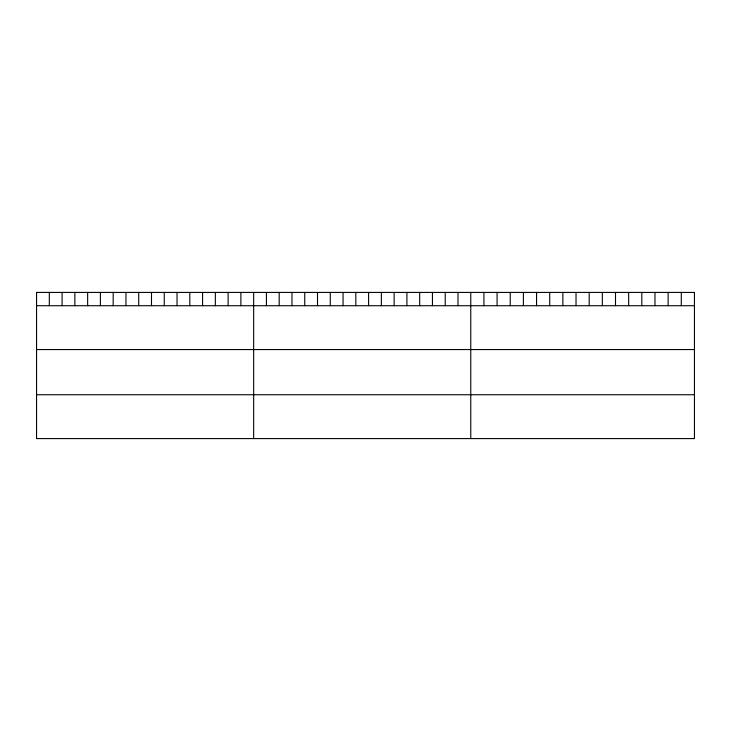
<?xml version="1.0" encoding="UTF-8"?>
<svg xmlns="http://www.w3.org/2000/svg" width="731" height="731" viewBox="0 0 731 731"><rect width="100%" height="100%" fill="white"/><g stroke="black" fill="none" stroke-linecap="round" stroke-linejoin="round"><path stroke-width="1.1" d="M694.45 305.713L694.45 438.582L36.55 438.582L36.55 292.418L694.45 292.418L694.45 305.713L36.55 305.713M36.55 349.564L694.45 349.564M36.55 394.74L694.45 394.74M681.292 292.418L681.292 305.713M668.134 292.418L668.134 305.713M654.976 292.418L654.976 305.713M641.818 292.418L641.818 305.713M628.66 292.418L628.66 305.713M615.502 292.418L615.502 305.713M602.344 292.418L602.344 305.713M589.186 292.418L589.186 305.713M576.028 292.418L576.028 305.713M562.87 292.418L562.87 305.713M549.712 292.418L549.712 305.713M536.554 292.418L536.554 305.713M523.396 292.418L523.396 305.713M510.238 292.418L510.238 305.713M497.08 292.418L497.08 305.713M483.922 292.418L483.922 305.713M470.764 292.418L470.764 438.582M457.99 292.418L457.99 305.713M445.225 292.418L445.225 305.713M432.45 292.418L432.45 305.713M419.676 292.418L419.676 305.713M406.911 292.418L406.911 305.713M394.137 292.418L394.137 305.713M381.363 292.418L381.363 305.713M368.598 292.418L368.598 305.713M355.823 292.418L355.823 305.713M343.058 292.418L343.058 305.713M330.284 292.418L330.284 305.713M317.51 292.418L317.51 305.713M304.745 292.418L304.745 305.713M291.971 292.418L291.971 305.713M279.196 292.418L279.196 305.713M266.431 292.418L266.431 305.713M253.657 292.418L253.657 438.582M240.883 292.418L240.883 305.713M228.118 292.418L228.118 305.713M215.343 292.418L215.343 305.713M202.569 292.418L202.569 305.713M189.804 292.418L189.804 305.713M177.03 292.418L177.03 305.713M164.256 292.418L164.256 305.713M151.491 292.418L151.491 305.713M138.716 292.418L138.716 305.713M125.951 292.418L125.951 305.713M113.177 292.418L113.177 305.713M100.403 292.418L100.403 305.713M87.638 292.418L87.638 305.713M74.864 292.418L74.864 305.713M62.089 292.418L62.089 305.713M49.324 292.418L49.324 305.713"/></g></svg>
